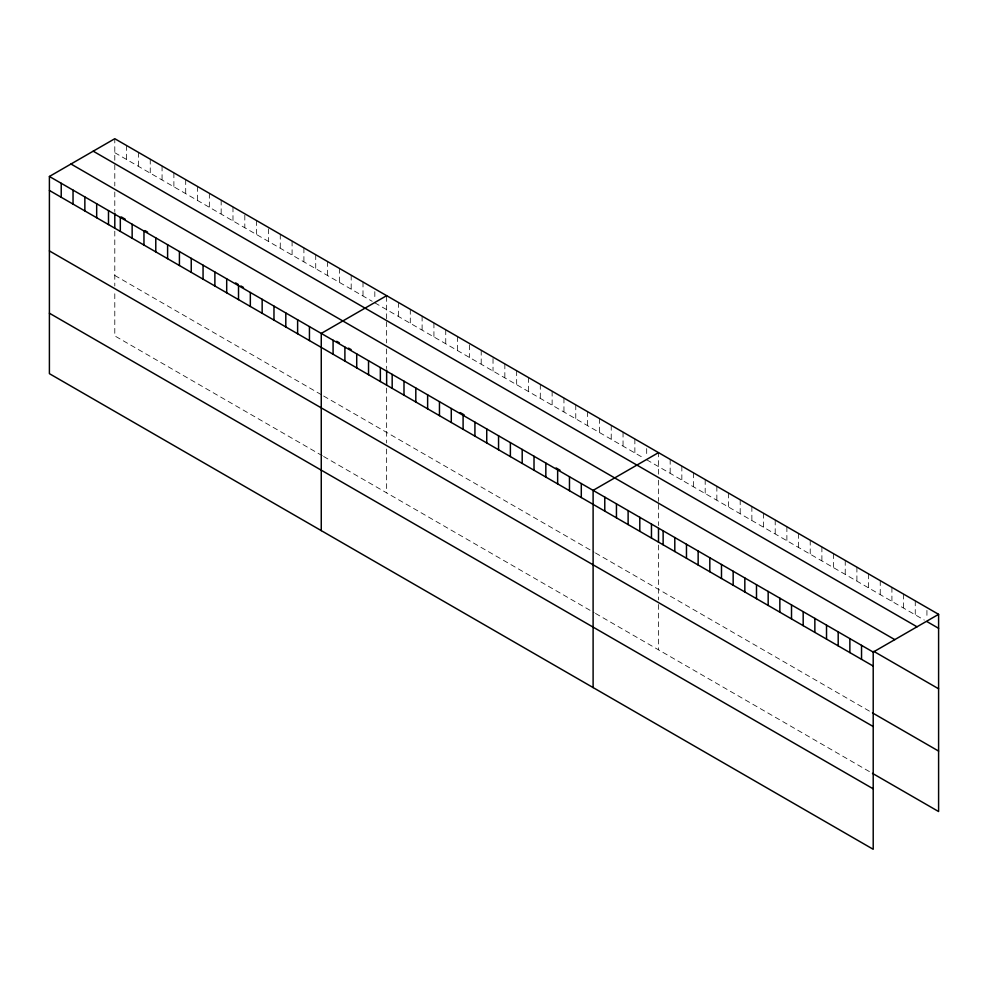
<?xml version="1.0" encoding="UTF-8"?>
<svg xmlns="http://www.w3.org/2000/svg" width="988" height="988" viewBox="0 0 988 988"><rect width="100%" height="100%" fill="white"/><g stroke="black" fill="none" stroke-linecap="round" stroke-linejoin="round"><path stroke-width="0.74" stroke-dasharray="4.94 3.71" d="M114.793 160.254L114.793 138.715M386.641 318.716L386.641 295.671M658.502 474.166L658.502 452.628M114.793 152.695L372.204 301.315M374.823 302.822L644.053 458.259M646.683 459.778L924.336 620.081M114.793 275.454L322.298 395.249M323.607 396.015L594.146 552.206M595.468 552.971L871.169 712.138M322.298 455.715L114.793 335.908L114.793 292.078M323.607 456.468L594.146 612.671M595.468 613.425L871.169 772.604M926.929 610.399L926.929 618.784M915.259 600.865L915.259 614.845M903.588 594.121L903.588 608.102M891.917 587.378L891.917 601.371M880.246 580.648L880.246 594.628M868.576 573.904L868.576 587.885M856.905 567.174L856.905 581.154M845.234 560.431L845.234 574.411M833.563 553.688L833.563 567.68M821.893 546.957L821.893 560.937M810.222 540.214L810.222 554.194M798.551 533.483L798.551 547.463M786.88 526.74L786.88 540.72M775.21 520.009L775.21 533.989M763.539 513.266L763.539 527.246M751.868 506.523L751.868 520.515M740.197 499.792L740.197 513.772M728.527 493.049L728.527 507.029M716.856 486.318L716.856 500.299M705.185 479.575L705.185 493.555M693.514 472.832L693.514 486.825M681.844 466.101L681.844 480.082M670.173 459.358L670.173 473.338M658.502 480.205L658.502 501.373M658.502 504.399L658.502 525.554M658.502 545.067L658.502 599.938M658.502 604.483L658.502 649.82M646.683 448.601L646.683 456.987M634.864 438.981L634.864 452.961M623.045 432.151L623.045 446.131M611.226 425.322L611.226 439.314M599.407 418.504L599.407 432.485M587.588 411.675L587.588 425.655M575.769 404.858L575.769 418.838M563.95 398.028L563.95 412.008M552.131 391.211L552.131 405.191M540.3 384.381L540.3 398.362M528.481 377.552L528.481 391.544M516.662 370.735L516.662 384.715M504.843 363.905L504.843 377.898M493.024 358.483L493.024 371.068M481.205 350.258L481.205 364.239M469.386 344.837L469.386 357.421M457.568 336.612L457.568 350.592M445.749 329.794L445.749 343.775M433.93 322.965L433.93 336.945M422.111 316.135L422.111 330.128M410.292 309.318L410.292 323.298M398.473 302.489L398.473 316.469M386.641 321.742L386.641 342.91M386.641 348.949L386.641 368.598M386.641 388.111L386.641 442.982M386.641 449.034L386.641 492.864M374.823 291.645L374.823 300.031M363.004 282.025L363.004 296.005M351.185 275.195L351.185 289.175M339.366 268.366L339.366 282.358M327.547 261.548L327.547 275.529M315.728 254.719L315.728 268.711M303.909 247.902L303.909 261.882M292.09 241.072L292.09 255.052M280.271 234.255L280.271 248.235M268.452 228.821L268.452 241.405M256.633 220.608L256.633 234.588M244.814 215.174L244.814 227.759M232.983 206.949L232.983 220.942M221.164 200.132L221.164 214.112M209.345 193.302L209.345 207.282M197.526 186.485L197.526 200.465M185.707 179.655L185.707 193.636M173.888 172.838L173.888 186.818M162.069 166.009L162.069 179.989M150.25 159.179L150.25 173.172M138.431 152.362L138.431 166.342M126.612 145.532L126.612 159.525M114.793 164.786L114.793 185.954M114.793 191.993L114.793 211.642M114.793 231.155L114.793 286.026"/><path stroke-width="1.48" d="M49.4 176.469L873.207 652.092L873.207 849.285L49.4 373.662L49.4 176.469L114.793 138.715L938.6 614.338L938.6 811.531L872.466 773.357M386.641 295.671L321.261 333.425L321.261 530.618M658.502 452.628L593.109 490.381L593.109 687.574M873.207 652.092L938.6 614.338M926.929 621.576L938.6 628.319M93.205 151.176L917.025 626.8M70.975 164.008L894.795 639.631M121.351 216.952L125.291 219.225M145.001 230.599L147.62 232.118M235.613 282.914L238.244 284.433M240.874 285.952L243.493 287.459M336.735 341.305L339.366 342.811M348.566 348.122L351.185 349.641M460.198 412.576L464.138 414.849M556.071 467.929L560.011 470.202M873.763 651.351L938.6 688.784M49.4 190.449L873.207 666.073M872.466 712.891L938.6 751.078M49.4 250.915L873.207 726.526M49.4 313.208L873.207 788.832M861.536 645.349L861.536 659.329M849.865 638.606L849.865 652.599M838.195 631.875L838.195 645.856M826.524 625.132L826.524 639.113M814.853 618.402L814.853 632.382M803.182 611.658L803.182 625.639M791.512 604.928L791.512 618.908M779.841 598.185L779.841 612.165M768.17 591.442L768.17 605.434M756.499 584.711L756.499 598.691M744.829 577.968L744.829 591.948M733.158 571.237L733.158 585.217M721.487 564.494L721.487 578.474M709.816 557.751L709.816 571.743M698.145 551.02L698.145 565M686.475 544.277L686.475 558.257M674.804 537.546L674.804 551.526M663.133 530.803L663.133 544.783M658.502 528.457L658.502 542.301M651.463 524.06L651.463 538.052M639.792 517.329L639.792 531.309M628.121 510.586L628.121 524.566M616.45 503.855L616.45 517.836M604.779 497.112L604.779 511.092M581.29 483.552L581.29 497.532M569.471 476.722L569.471 490.715M557.652 469.905L557.652 483.885M545.833 463.076L545.833 477.056M534.014 456.258L534.014 470.239M522.195 449.429L522.195 463.409M510.376 442.612L510.376 456.592M498.557 435.782L498.557 449.762M486.738 428.953L486.738 442.945M474.919 422.135L474.919 436.116M463.1 415.306L463.1 429.298M451.281 408.489L451.281 422.469M439.462 401.659L439.462 415.639M427.631 394.842L427.631 408.822M415.812 388.012L415.812 401.993M403.993 381.195L403.993 395.175M392.174 374.366L392.174 388.346M386.641 370.117L386.641 385.345M380.355 367.536L380.355 381.529M368.536 360.719L368.536 374.699M356.717 353.889L356.717 367.869M344.898 347.072L344.898 361.052M333.079 340.243L333.079 354.223M309.442 326.596L309.442 340.576M297.623 319.766L297.623 333.759M285.804 312.949L285.804 326.929M273.972 306.119L273.972 320.112M262.153 299.302L262.153 313.282M250.335 292.473L250.335 306.453M238.516 285.656L238.516 299.636M226.697 278.826L226.697 292.806M214.878 272.009L214.878 285.989M203.059 265.179L203.059 279.159M191.24 258.35L191.24 272.342M179.421 251.532L179.421 265.513M167.602 244.703L167.602 258.683M155.783 237.886L155.783 251.866M143.964 231.056L143.964 245.036M132.145 224.239L132.145 238.219M120.314 217.409L120.314 231.39M114.793 213.161L114.793 228.389M108.495 210.58L108.495 224.572M96.676 203.763L96.676 217.743M84.857 196.933L84.857 210.926M73.038 190.116L73.038 204.096M61.219 183.286L61.219 197.267"/></g></svg>
